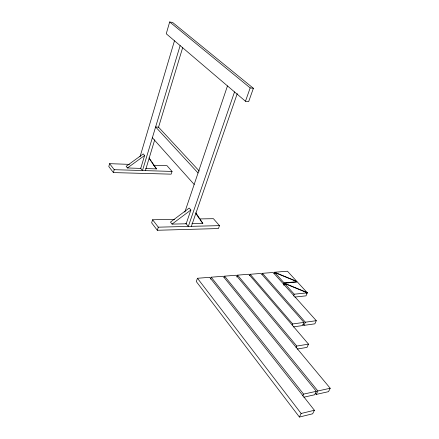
<?xml version="1.0" encoding="UTF-8"?>
<svg xmlns="http://www.w3.org/2000/svg" width="439" height="439" viewBox="0 0 439 439"><rect width="100%" height="100%" fill="white"/><g stroke="black" fill="none" stroke-linecap="round" stroke-linejoin="round"><path stroke-width="0.66" d="M129.434 164.373L109.602 163.665L108.801 166.54L113.399 172.582L171.166 174.162L172.044 171.429L167.045 165.712L153.37 165.229M113.399 172.582L114.217 169.684L109.602 163.665M169.679 21.95L166.244 33.765L245.472 101.25L248.677 101.596L253.391 88.294L172.648 22.482L169.679 21.95L250.175 87.899L253.391 88.294M140.019 156.8L174.475 40.778M144.607 155.483L140.738 168.395L127.431 167.967L126.13 166.332L143.262 153.897L144.607 155.483L127.431 167.967M180.133 45.596L142.494 170.535L140.491 168.093M145.386 170.623L154.726 139.811M158.501 127.359L182.745 47.379M174.47 219.368L152.613 219.758L151.636 222.831L157.299 230.266L218.43 228.549L219.489 225.635L213.403 218.682L199.745 218.924M157.299 230.266L158.303 227.172L152.613 219.758M184.824 212.108L227.473 85.918M190.872 210.001L186.158 223.791L172.061 224.104L170.464 222.101L189.214 208.053L190.872 210.001L172.061 224.104M234.525 91.921L188.315 226.42L185.79 223.336M191.371 226.343L237.252 93.589M245.472 101.25L250.175 87.899M197.457 278.271L196.277 281.531L299.414 417.05L312.656 413.796L314.39 410.262L209.694 277.316L197.457 278.271L301.132 413.472L299.414 417.05M210.484 279.122L211.203 277.196L223.1 276.268L316.316 391.314L314.642 394.771L303.826 397.196M224.082 277.421L224.565 276.153L236.133 275.248L330.199 388.252L328.52 391.659L316.206 394.42L315.345 393.355M236.83 277.009L237.559 275.132L248.82 274.254L308.496 344.132L306.987 347.403L297.219 349.038M249.659 275.516L250.153 274.282L261.106 273.426L303.958 322.396L302.52 325.579L293.241 326.896M261.962 274.54L262.462 273.316L273.129 272.482L316.299 320.689L314.862 323.828L303.909 325.381L303.009 324.35M274.002 273.442L274.501 272.24L287.457 271.225L296.802 281.377L274.501 272.24M274.276 273.749L274.776 272.542L297.088 281.69L284.055 282.875L274.776 272.542M283.281 284.697L284.055 282.875M283.819 284.406L284.335 283.188L297.373 281.997L307.048 292.506L306.51 293.718M283.846 285.328L284.62 283.506L307.338 292.829L305.999 295.853L294.86 297.06M293.428 296.045L294.229 294.207L307.338 292.829M292.204 325.03L292.681 323.96L303.958 322.396M303.909 325.381L305.346 322.204L316.299 320.689M296.018 347.71L296.769 346.058L308.496 344.132M302.751 395.874L303.579 394.123L316.316 391.314M316.206 394.42L317.88 390.968L330.199 388.252M301.132 413.472L314.39 410.262M158.303 227.172L219.489 225.635M191.936 223.66L202.834 223.418L195.789 212.778M114.217 169.684L172.044 171.429M145.655 168.554L156.52 168.9L149.008 157.826M284.335 283.188L307.048 292.506M199.284 171.067L158.55 127.184L155.62 126.97L198.049 172.971M284.62 283.506L294.229 294.207M152.371 137.758L194.175 184.446M262.462 273.316L305.346 322.204M250.153 274.282L292.681 323.96M156.52 168.9L154.418 166.205M202.834 223.418L200.074 219.796M237.559 275.132L296.769 346.058M224.565 276.153L317.88 390.968M211.203 277.196L303.579 394.123M149.534 159.011L151.038 161.223M151.784 162.331L153.666 165.097M195.986 213.634L199.328 218.677"/></g></svg>
